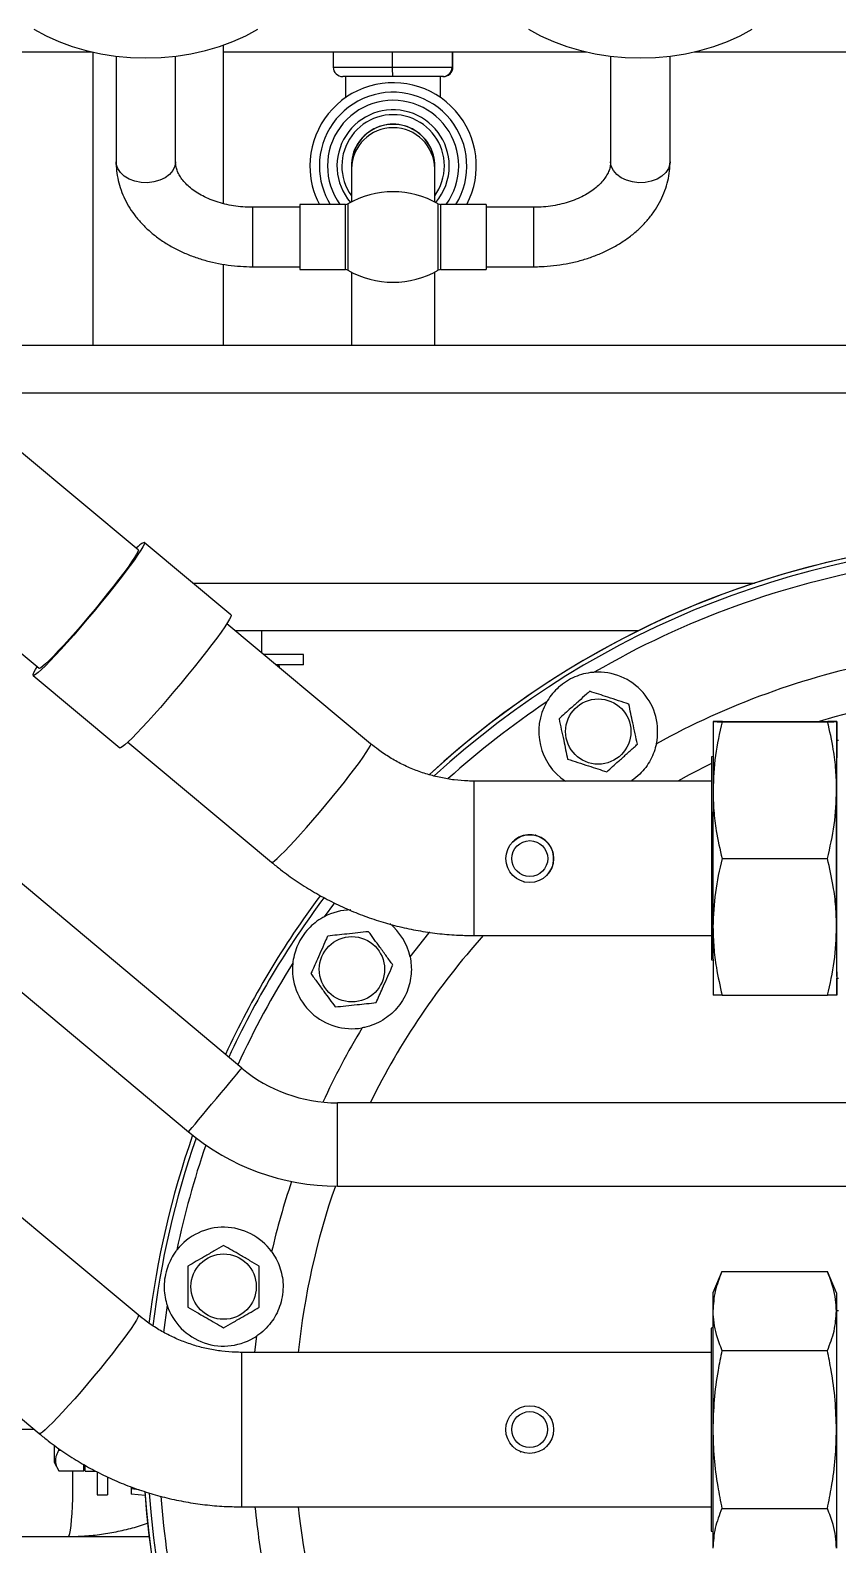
# Model space of a CAD drawing. Header units: millimetres. Extents: x -69706 to 52883, y -6882 to 68885.
# Drawn here: x 7215.6 to 7431.2, y 63017.4 to 63422.1 of the extents above; entities that cross this region are included whole.
import ezdxf

# ---------------------------------------------------------------- set-up
doc = ezdxf.new("R2010")
doc.units = ezdxf.units.MM
doc.layers.add('B2F-H-EQ-P-T20001$0$M-HVAC-EQPM', color=134, linetype='Continuous')

# ---------------------------------------------------------------- blocks, each defined once
blk = doc.blocks.new('B2F-H-EQ-P-T20001$0$CH-B2C-05、09-1000RT_20201019')
at = {"color": 0, "linetype": 'Continuous', "lineweight": 25}
for p, q in [((3357.44, 1703.52), (3007.54, 1996.81)), ((3267.19, 1975.12), (3317.38, 1975.12)), ((3317.62, 1975.06), (3317.62, 1896.63)), ((3352.55, 1934.55), (3352.55, 1976.96)), ((3352.55, 1975.12), (3449.46, 1975.12)), ((3381.85, 1975.12), (3381.85, 1971.05)), ((3397.61, 1975.12), (3397.61, 1971.05)), ((3413.59, 1975.12), (3413.59, 1971.05)), ((3413.79, 1971.05), (3413.79, 1975.12)), ((3478.27, 1975.12), (3549.77, 1975.12)), ((3323.85, 1973.98), (3323.85, 1945.76)), ((3339.72, 1945.76), (3339.72, 1973.98)), ((3381.85, 1971.05), (3397.61, 1971.05)), ((3397.61, 1971.05), (3413.59, 1971.05)), ((3413.59, 1971.05), (3413.79, 1971.05)), ((3455.93, 1973.98), (3455.93, 1945.76)), ((3471.8, 1945.76), (3471.8, 1973.98)), ((3397.65, 1968.51), (3384.4, 1968.51)), ((3385.12, 1968.51), (3385.12, 1962.88)), ((3411.07, 1968.51), (3397.65, 1968.51)), ((3410.53, 1962.9), (3410.53, 1968.51)), ((3411.25, 1968.51), (3411.07, 1968.51)), ((3013.54, 1962.78), (3343.16, 1686.49)), ((3386.71, 1944.64), (3386.71, 1943.87)), ((3386.71, 1943.87), (3386.71, 1935.03)), ((3408.94, 1943.87), (3408.94, 1944.64)), ((3408.94, 1935.03), (3408.94, 1943.87)), ((3372.93, 1933.58), (3360.23, 1933.58)), ((3360.23, 1933.58), (3360.23, 1931.25)), ((3360.23, 1931.25), (3360.23, 1917.7)), ((3385.12, 1934.34), (3372.93, 1934.34)), ((3372.93, 1934.34), (3372.93, 1916.94)), ((3385.12, 1916.94), (3385.12, 1934.34)), ((3385.76, 1934.51), (3385.76, 1916.77)), ((3409.89, 1916.77), (3409.89, 1934.51)), ((3422.72, 1934.34), (3410.53, 1934.34)), ((3410.53, 1934.34), (3410.53, 1916.94)), ((3422.72, 1934.34), (3422.72, 1916.94)), ((3435.42, 1933.58), (3422.72, 1933.58)), ((3435.42, 1931.25), (3435.42, 1933.58)), ((3435.42, 1917.7), (3435.42, 1931.25)), ((3352.55, 1896.63), (3352.55, 1918.34)), ((3360.23, 1917.7), (3372.93, 1917.7)), ((3372.93, 1916.94), (3385.12, 1916.94)), ((3386.71, 1916.25), (3386.71, 1896.63)), ((3408.94, 1896.63), (3408.94, 1916.25)), ((3410.53, 1916.94), (3422.72, 1916.94)), ((3422.72, 1917.7), (3435.42, 1917.7)), ((3983.6, 1896.63), (3281.75, 1896.63)), ((3983.6, 1883.93), (3294.45, 1883.93)), ((3329.75, 1842.07), (3298.61, 1868.08)), ((3354.53, 1824.68), (3331.38, 1844.02)), ((3272.1, 1836.44), (3303.3, 1810.39)), ((3344.42, 1833.13), (3494.33, 1833.13)), ((3391.82, 1790.23), (3353.42, 1822.31)), ((3463.42, 1820.43), (3355.67, 1820.43)), ((3362.81, 1814.46), (3362.81, 1820.43)), ((3373.92, 1814.08), (3363.27, 1814.08)), ((3373.92, 1811.31), (3373.92, 1814.08)), ((3373.92, 1811.31), (3366.59, 1811.31)), ((3367.46, 1810.91), (3367.06, 1810.91)), ((3367.46, 1810.58), (3367.46, 1810.91)), ((3301.67, 1808.44), (3324.82, 1789.1)), ((3483.33, 1796.15), (3483.33, 1796.15)), ((3485.72, 1796.11), (3513.9, 1796.1)), ((3485.78, 1796.18), (3513.96, 1796.18)), ((3326.96, 1790.63), (3365.37, 1758.55)), ((3516.79, 1791.09), (3516.34, 1791.09)), ((3483.29, 1786.83), (3482.9, 1786.72)), ((3482.87, 1780.23), (3419.42, 1780.24)), ((3435.92, 1765.82), (3435.76, 1765.77)), ((3435.91, 1765.81), (3435.77, 1765.77)), ((3435.91, 1765.81), (3435.92, 1765.82)), ((3436.02, 1765.71), (3435.91, 1765.81)), ((3436.04, 1765.7), (3435.92, 1765.82)), ((3429.46, 1763.64), (3429.44, 1763.62)), ((3429.71, 1764.03), (3429.68, 1763.89)), ((3429.85, 1764.07), (3429.71, 1764.03)), ((3429.71, 1764.03), (3429.72, 1764.03)), ((3429.86, 1764.07), (3429.72, 1764.03)), ((3440.56, 1761.34), (3440.44, 1761.46)), ((3440.56, 1761.34), (3440.45, 1761.44)), ((3440.52, 1761.19), (3440.56, 1761.34)), ((3440.52, 1761.18), (3440.56, 1761.34)), ((3440.56, 1761.34), (3440.56, 1761.34)), ((3428.18, 1757.84), (3428.16, 1757.76)), ((3428.16, 1757.76), (3428.21, 1757.71)), ((3485.68, 1759.52), (3513.86, 1759.51)), ((3432.75, 1753.34), (3432.8, 1753.29)), ((3432.8, 1753.29), (3432.87, 1753.31)), ((3438.87, 1755.04), (3439, 1755.07)), ((3439, 1755.07), (3439.04, 1755.21)), ((3439, 1755.07), (3439.01, 1755.08)), ((3439.01, 1755.08), (3439.04, 1755.21)), ((3439.23, 1755.43), (3439.25, 1755.45)), ((3382.14, 1747.69), (3379.4, 1743.97)), ((3419.41, 1738.97), (3482.86, 1738.96)), ((3482.89, 1732.47), (3483.28, 1732.36)), ((3516.34, 1727.59), (3516.79, 1727.59)), ((3483.32, 1723.04), (3483.32, 1723.04)), ((3485.71, 1723.01), (3513.89, 1723)), ((3516.34, 1723.04), (3516.34, 1723.04)), ((3619.99, 1694.25), (3382.94, 1694.25)), ((3382.94, 1672.03), (3382.94, 1694.25)), ((3382.94, 1672.03), (3619.99, 1672.03)), ((3329.75, 1637.56), (3291.38, 1669.57)), ((3485.65, 1649.14), (3483.23, 1643.49)), ((3485.65, 1649.14), (3513.83, 1649.14)), ((3516.25, 1643.49), (3513.83, 1649.14)), ((3483.23, 1643.49), (3483.23, 1638.59)), ((3516.25, 1643.49), (3516.25, 1638.59)), ((3337.47, 1640.2), (3336.54, 1632.89)), ((3264.94, 1637.88), (3303.31, 1605.86)), ((3483.23, 1638.59), (3483.23, 1606.94)), ((3516.79, 1638.69), (3516.25, 1638.69)), ((3516.25, 1638.59), (3516.25, 1606.94)), ((3360.93, 1627.57), (3361.41, 1631.95)), ((3483.23, 1634.18), (3482.8, 1634.06)), ((3482.8, 1634.06), (3482.8, 1579.81)), ((3482.8, 1627.57), (3357.35, 1627.57)), ((3357.35, 1627.57), (3357.35, 1586.3)), ((3485.65, 1628.04), (3513.83, 1628.04)), ((3430.39, 1612.06), (3430.34, 1611.93)), ((3430.53, 1612.08), (3430.39, 1612.06)), ((3436.79, 1612.89), (3436.65, 1612.87)), ((3436.88, 1612.78), (3436.79, 1612.89)), ((3302.02, 1606.94), (3264.95, 1606.94)), ((3440.71, 1607.77), (3440.63, 1607.88)), ((3440.66, 1607.64), (3440.71, 1607.77)), ((3483.23, 1606.94), (3483.23, 1575.28)), ((3516.25, 1606.94), (3516.25, 1575.28)), ((3307.26, 1602.76), (3307.26, 1598.21)), ((3427.97, 1606.24), (3427.91, 1606.11)), ((3427.91, 1606.11), (3428, 1606)), ((3308.57, 1601.44), (3308.47, 1601.93)), ((3308.57, 1601.44), (3309.15, 1601.44)), ((3431.74, 1601.09), (3431.83, 1600.98)), ((3431.83, 1600.98), (3431.97, 1601)), ((3438.09, 1601.79), (3438.23, 1601.81)), ((3438.23, 1601.81), (3438.28, 1601.94)), ((3307.26, 1598.21), (3308.57, 1595.94)), ((3308.57, 1595.94), (3315.19, 1595.94)), ((3315.19, 1595.94), (3315.19, 1597.6)), ((3315.59, 1595.85), (3315.59, 1597.24)), ((3315.59, 1595.85), (3318.36, 1595.85)), ((3318.77, 1595.61), (3318.77, 1589.47)), ((3321.53, 1594.18), (3321.53, 1589.47)), ((3327.88, 1591.61), (3327.88, 1591.06)), ((3330.04, 1590.87), (3327.88, 1591.06)), ((3327.88, 1591.06), (3327.88, 1589.66)), ((3318.77, 1589.47), (3321.53, 1589.47)), ((3331.58, 1589.34), (3327.88, 1589.66)), ((3357.35, 1586.3), (3482.8, 1586.3)), ((3485.65, 1585.83), (3513.83, 1585.83)), ((3482.8, 1579.81), (3483.23, 1579.69)), ((3264.95, 1578.36), (3311.06, 1578.36)), ((3311.06, 1578.36), (3332.65, 1578.36))]:
    blk.add_line(p, q, dxfattribs=at)
at = {"color": 0, "linetype": 'Continuous', "lineweight": 25, "flags": 128}
for points in [[(3301.91, 1981.19), (3305.12, 1979.44), (3308.54, 1977.9), (3312.14, 1976.58), (3315.89, 1975.48), (3319.75, 1974.62), (3323.71, 1974), (3327.73, 1973.62), (3331.78, 1973.5), (3335.84, 1973.62), (3339.86, 1974), (3343.81, 1974.62), (3347.68, 1975.48), (3351.43, 1976.58), (3355.03, 1977.9), (3358.45, 1979.44), (3361.66, 1981.19)], [(3433.99, 1981.19), (3437.2, 1979.44), (3440.63, 1977.9), (3444.22, 1976.58), (3447.97, 1975.48), (3451.84, 1974.62), (3455.79, 1974), (3459.82, 1973.62), (3463.87, 1973.5), (3467.92, 1973.62), (3471.94, 1974), (3475.9, 1974.62), (3479.76, 1975.48), (3483.51, 1976.58), (3487.11, 1977.9), (3490.53, 1979.44), (3493.75, 1981.19)], [(3339.72, 1945.76), (3339.54, 1944.55), (3338.99, 1943.4), (3338.1, 1942.36), (3336.92, 1941.48), (3335.5, 1940.8), (3333.91, 1940.35), (3332.21, 1940.15), (3330.5, 1940.22), (3328.85, 1940.54), (3327.33, 1941.11), (3326.02, 1941.9), (3324.98, 1942.86), (3324.26, 1943.97), (3323.89, 1945.15), (3323.85, 1945.76)], [(3471.8, 1945.76), (3471.76, 1945.15), (3471.39, 1943.97), (3470.67, 1942.86), (3469.63, 1941.9), (3468.32, 1941.11), (3466.8, 1940.54), (3465.15, 1940.22), (3463.44, 1940.15), (3461.74, 1940.35), (3460.15, 1940.8), (3458.73, 1941.48), (3457.55, 1942.36), (3456.66, 1943.4), (3456.11, 1944.55), (3455.93, 1945.76)], [(3331.3, 1844.04), (3331.42, 1843.91), (3331.32, 1843.5), (3330.99, 1842.84), (3330.44, 1841.92), (3329.68, 1840.77), (3328.72, 1839.39), (3327.58, 1837.82), (3326.27, 1836.07), (3324.81, 1834.17), (3323.22, 1832.15), (3321.54, 1830.04), (3319.78, 1827.87), (3317.96, 1825.68), (3316.13, 1823.5), (3314.3, 1821.35), (3312.51, 1819.28), (3310.78, 1817.32), (3309.13, 1815.49), (3307.6, 1813.83), (3306.2, 1812.35), (3304.96, 1811.08), (3303.89, 1810.04), (3303.02, 1809.25), (3302.35, 1808.72), (3301.89, 1808.45), (3301.66, 1808.45), (3301.65, 1808.72), (3301.87, 1809.25), (3302.31, 1810.04), (3302.79, 1810.81)], [(3329.75, 1842.07), (3329.79, 1841.95), (3329.67, 1841.55), (3329.33, 1840.88), (3328.76, 1839.97), (3327.99, 1838.81), (3327.02, 1837.44), (3325.87, 1835.88), (3324.57, 1834.16), (3323.12, 1832.3), (3321.56, 1830.33), (3319.92, 1828.3), (3318.21, 1826.23), (3316.48, 1824.16), (3314.75, 1822.12), (3313.05, 1820.16), (3311.41, 1818.3), (3309.85, 1816.57), (3308.41, 1815.01), (3307.11, 1813.64), (3305.97, 1812.49), (3305.01, 1811.57), (3304.25, 1810.91), (3303.7, 1810.5), (3303.37, 1810.37), (3303.3, 1810.39)], [(3354.53, 1824.68), (3354.58, 1824.57), (3354.47, 1824.17), (3354.14, 1823.5), (3353.6, 1822.59), (3352.84, 1821.43), (3351.88, 1820.06), (3350.73, 1818.48), (3349.42, 1816.73), (3347.96, 1814.83), (3346.38, 1812.81), (3344.69, 1810.7), (3342.93, 1808.54), (3341.12, 1806.34), (3339.29, 1804.16), (3337.46, 1802.02), (3335.67, 1799.95), (3333.93, 1797.98), (3332.29, 1796.16), (3330.75, 1794.49), (3329.36, 1793.01), (3328.11, 1791.75), (3327.05, 1790.71), (3326.17, 1789.92), (3325.5, 1789.38), (3325.05, 1789.11), (3324.82, 1789.1)], [(3365.37, 1758.55), (3365.39, 1758.54), (3365.67, 1758.61), (3366.17, 1758.95), (3366.88, 1759.55), (3367.79, 1760.41), (3368.89, 1761.51), (3370.15, 1762.82), (3371.56, 1764.34), (3373.09, 1766.03), (3374.71, 1767.86), (3376.4, 1769.8), (3378.13, 1771.82), (3379.86, 1773.89), (3381.58, 1775.96), (3383.24, 1778.01), (3384.82, 1779.99), (3386.3, 1781.88), (3387.64, 1783.64), (3388.83, 1785.25), (3389.84, 1786.66), (3390.67, 1787.87), (3391.28, 1788.85), (3391.68, 1789.58), (3391.85, 1790.05), (3391.82, 1790.23)], [(3516.33, 1728.04), (3516.33, 1728.11), (3516.33, 1728.73), (3516.32, 1729.7), (3516.32, 1731.01), (3516.31, 1732.64), (3516.31, 1734.58), (3516.31, 1736.8), (3516.3, 1739.28), (3516.3, 1741.99), (3516.3, 1744.9), (3516.3, 1747.97), (3516.3, 1751.18), (3516.3, 1754.48), (3516.3, 1757.84), (3516.3, 1761.22), (3516.3, 1764.58), (3516.3, 1767.89), (3516.3, 1771.1), (3516.3, 1774.18), (3516.31, 1777.09), (3516.31, 1779.81), (3516.31, 1782.3), (3516.32, 1784.53), (3516.32, 1786.48), (3516.33, 1788.12), (3516.33, 1789.44), (3516.34, 1790.42), (3516.34, 1791.05), (3516.35, 1791.33), (3516.35, 1791.24), (3516.35, 1791.09)], [(3482.88, 1784.91), (3476.92, 1781.89), (3473.85, 1780.23)], [(3402.35, 1733.28), (3407.36, 1739.64), (3407.6, 1739.93)], [(3343.16, 1686.49), (3343.28, 1686.63), (3343.62, 1687.03), (3344.17, 1687.7), (3344.93, 1688.59), (3345.85, 1689.7), (3346.92, 1690.97), (3348.1, 1692.37), (3349.34, 1693.86), (3350.62, 1695.39), (3351.89, 1696.9), (3353.11, 1698.35), (3354.23, 1699.7), (3355.23, 1700.89), (3356.08, 1701.9), (3356.73, 1702.68), (3357.18, 1703.22), (3357.41, 1703.49), (3357.44, 1703.52)], [(3329.75, 1637.56), (3329.79, 1637.37), (3329.63, 1636.9), (3329.25, 1636.17), (3328.65, 1635.19), (3327.85, 1633.99), (3326.85, 1632.57), (3325.67, 1630.96), (3324.34, 1629.2), (3322.87, 1627.31), (3321.3, 1625.33), (3319.64, 1623.28), (3317.93, 1621.2), (3316.2, 1619.14), (3314.47, 1617.11), (3312.78, 1615.17), (3311.15, 1613.34), (3309.61, 1611.65), (3308.19, 1610.13), (3306.92, 1608.82), (3305.81, 1607.72), (3304.88, 1606.86), (3304.15, 1606.26), (3303.63, 1605.92), (3303.34, 1605.85), (3303.31, 1605.86)], [(3311.06, 1578.36), (3311.08, 1578.37), (3311.28, 1578.59), (3311.47, 1579.17), (3311.65, 1580.07), (3311.81, 1581.28), (3311.96, 1582.78), (3312.08, 1584.51), (3312.18, 1586.45), (3312.25, 1588.54), (3312.29, 1590.73), (3312.3, 1592.97), (3312.28, 1595.2), (3312.27, 1595.94)]]:
    blk.add_lwpolyline(points, dxfattribs=at)
at = {"color": 0, "linetype": 'Continuous', "lineweight": 25}
for centre, radius in [((3452.62, 1793.48), 8.73), ((3434.33, 1759.52), 6.38), ((3434.33, 1759.52), 4.8), ((3386.83, 1729.94), 8.73), ((3352.56, 1645.13), 8.73), ((3434.31, 1606.94), 6.38), ((3434.31, 1606.94), 4.8)]:
    blk.add_circle(centre, radius, dxfattribs=at)
for centre, radius, start, end in [((3411.25, 1971.05), 2.54, 270.0004, 0.0023), ((3397.83, 1944.64), 22.23, 332.3997, 180), ((3397.83, 1944.64), 19.69, 328.4609, 180), ((3397.83, 1944.64), 17.53, 0, 215.9811), ((3397.83, 1944.64), 14.99, 0, 220.5704), ((3397.83, 1944.64), 13.69, 0, 215.7388), ((3397.83, 1944.64), 11.15, 355.2622, 184.7378), ((3397.83, 1944.64), 11.11, 0, 180), ((3397.83, 1943.74), 11.11, 0.6544, 179.3456), ((3397.83, 1944.64), 22.23, 180, 207.6003), ((3397.83, 1944.64), 19.69, 180, 211.5391), ((3397.83, 1944.64), 13.69, 324.2612, 0), ((3397.83, 1944.64), 14.99, 319.4296, 0), ((3397.83, 1944.64), 17.53, 324.0189, 0), ((3397.83, 1913.61), 24.13, 59.9993, 120.0007), ((3385.12, 1935.61), 1.27, 270, 300.0007), ((3410.53, 1935.61), 1.27, 239.9993, 270), ((3385.12, 1915.67), 1.27, 59.9993, 90), ((3397.83, 1937.67), 24.13, 239.9993, 300.0007), ((3410.53, 1915.67), 1.27, 90, 120.0007), ((3334.49, 1837.66), 7.14, 116.5615, 137.3549), ((3569.19, 1606.94), 238.26, 183.9894, 132.717), ((3569.19, 1606.94), 237.14, 184.1124, 90), ((3569.19, 1606.94), 238.26, 3.8964, 132.7101), ((3569.19, 1606.94), 237.14, 90, 132.5474), ((3569.19, 1606.94), 234.09, 99.8318, 120.1682), ((3452.62, 1793.48), 15.88, 348.1437, 93.8782), ((3569.19, 1606.94), 209.28, 101.1355, 118.8645), ((3569.19, 1606.94), 234.09, 123.8318, 132.0023), ((3452.62, 1793.48), 15.88, 150.1218, 236.5207), ((3569.19, 1606.94), 197.79, 236.1818, 106.9069), ((5806.62, 1780.56), 2323.34, 179.6156, 180.06772), ((5843.28, 1780.53), 2326.98, 179.61558, 180.06699), ((3071.4, 1791.19), 444.98, 359.9871, 0.6376), ((10360.04, 1758.57), 6877.2, 179.765431, 180.217448), ((8644.43, 1758.84), 5225.05, 179.76525, 180.21787), ((25389.41, 1756.32), 21906.14, 179.943791, 180.039391), ((25603.9, 1756.29), 22087.61, 179.944183, 180.038998), ((3434.35, 1759.55), 6.38, 320.0969, 140.0956), ((3569.19, 1606.94), 238.26, 143.1971, 155.1139), ((3569.19, 1606.94), 238.26, 143.1979, 155.1139), ((3569.19, 1606.94), 237.14, 143.1611, 155.187), ((3386.83, 1729.94), 15.88, 90.9198, 117.8782), ((3386.83, 1729.94), 15.88, 12.1437, 50.4237), ((5746.16, 1737.79), 2262.89, 179.9122, 180.37348), ((5795.58, 1737.83), 2279.29, 179.91386, 180.37182), ((3569.19, 1606.94), 197.79, 138.1244, 153.804), ((3569.19, 1606.94), 234.09, 147.8318, 155.389), ((3386.83, 1729.94), 15.88, 174.1218, 279.8563), ((3171.95, 1727.39), 344.41, 359.2763, 0.0332), ((3569.19, 1606.94), 209.28, 149.1355, 155.2849), ((3382.94, 1733.94), 39.69, 230.03, 270), ((3569.19, 1606.94), 238.26, 160.7282, 173.1631), ((3569.19, 1606.94), 238.26, 160.7282, 173.1635), ((3569.19, 1606.94), 237.14, 160.8206, 173.2916), ((3382.94, 1733.94), 61.91, 230.03, 270), ((3569.19, 1606.94), 234.09, 161.047, 168.1682), ((3569.19, 1606.94), 209.28, 161.5272, 166.8645), ((3569.19, 1606.94), 197.79, 160.7867, 174.0108), ((3352.56, 1645.13), 15.88, 36.1437, 141.8782), ((3352.56, 1645.13), 15.88, 198.1218, 303.8563), ((3569.19, 1606.94), 238.26, 183.9854, 356.1036), ((3569.19, 1606.94), 234.09, 184.3685, 192.1682), ((3569.19, 1606.94), 209.28, 185.6593, 190.8645), ((3569.19, 1606.94), 197.79, 185.9892, 209.6257)]:
    blk.add_arc(centre, radius, start, end, dxfattribs=at)
for centre, major_axis, ratio, start_param, end_param in [((3384.4, 1971.05), (-2.56, 0), 0.993446, 0, 1.570796), ((3397.65, 1971.05), (0, -2.54), 0.013329, 4.712389, 6.283185), ((3411.07, 1971.05), (0, -2.54), 0.993269, 0, 1.570796)]:
    blk.add_ellipse(centre, major_axis=major_axis, ratio=ratio, start_param=start_param, end_param=end_param, dxfattribs=at)
for points, knots in [([(3323.85, 1945.76), (3323.86, 1945.18), (3323.89, 1943.72), (3324.23, 1941.4), (3324.9, 1938.82), (3325.87, 1936.31), (3327.13, 1933.89), (3328.68, 1931.58), (3330.51, 1929.38), (3332.6, 1927.32), (3334.94, 1925.42), (3337.51, 1923.7), (3340.28, 1922.17), (3343.24, 1920.85), (3346.34, 1919.74), (3349.57, 1918.87), (3352.89, 1918.23), (3356.21, 1917.84), (3358.67, 1917.71), (3359.99, 1917.71), (3360.23, 1917.7)], [0, 0, 0, 0, 0.037105, 0.093604, 0.150105, 0.206857, 0.264081, 0.321945, 0.380543, 0.439891, 0.499921, 0.560513, 0.621514, 0.682782, 0.744194, 0.805657, 0.867125, 0.928593, 0.986881, 1, 1, 1, 1]), ([(3360.23, 1933.58), (3359.81, 1933.58), (3358.55, 1933.6), (3356.46, 1933.77), (3354.01, 1934.16), (3351.67, 1934.73), (3349.47, 1935.47), (3347.44, 1936.35), (3345.63, 1937.36), (3344.04, 1938.46), (3342.71, 1939.62), (3341.62, 1940.82), (3340.79, 1942.02), (3340.2, 1943.21), (3339.8, 1944.47), (3339.75, 1945.3), (3339.72, 1945.76)], [0, 0, 0, 0, 0.036047, 0.108015, 0.17988, 0.251518, 0.322869, 0.393906, 0.464669, 0.535285, 0.605957, 0.677079, 0.749367, 0.823978, 0.902739, 1, 1, 1, 1]), ([(3435.42, 1917.7), (3436.05, 1917.71), (3437.81, 1917.73), (3440.71, 1917.96), (3444.08, 1918.45), (3447.38, 1919.19), (3450.58, 1920.16), (3453.66, 1921.37), (3456.59, 1922.8), (3459.33, 1924.46), (3461.87, 1926.31), (3464.16, 1928.36), (3466.19, 1930.58), (3467.93, 1932.95), (3469.36, 1935.43), (3470.48, 1938), (3471.26, 1940.63), (3471.72, 1943.23), (3471.78, 1944.94), (3471.8, 1945.76)], [0, 0, 0, 0, 0.033946, 0.095474, 0.157092, 0.218809, 0.280648, 0.342613, 0.404689, 0.466803, 0.528836, 0.590633, 0.652, 0.712744, 0.772704, 0.831796, 0.890034, 0.947525, 1, 1, 1, 1]), ([(3455.93, 1945.76), (3455.92, 1945.59), (3455.91, 1945.02), (3455.74, 1944.07), (3455.3, 1942.86), (3454.62, 1941.63), (3453.67, 1940.38), (3452.43, 1939.14), (3450.94, 1937.97), (3449.23, 1936.89), (3447.3, 1935.93), (3445.18, 1935.11), (3442.91, 1934.44), (3440.52, 1933.96), (3438, 1933.64), (3436.29, 1933.6), (3435.42, 1933.58)], [0, 0, 0, 0, 0.034721, 0.121134, 0.199108, 0.271984, 0.349454, 0.423544, 0.495884, 0.56748, 0.638864, 0.710258, 0.781792, 0.853513, 0.925404, 1, 1, 1, 1]), ([(3451.55, 1809.32), (3451.41, 1809.31), (3450.45, 1809.24), (3448.7, 1808.92), (3446.34, 1808.13), (3444.08, 1806.94), (3442.06, 1805.42), (3440.39, 1803.68), (3439.39, 1802.3), (3438.93, 1801.51), (3438.86, 1801.39)], [0, 0, 0, 0, 0.027628, 0.184172, 0.340864, 0.507155, 0.673467, 0.823344, 0.973067, 1, 1, 1, 1]), ([(3450.34, 1804.24), (3450.05, 1803.98), (3449.1, 1803.12), (3447.41, 1801.61), (3444.92, 1799.37), (3443.2, 1797.81), (3442.16, 1796.88)], [0, 0, 0, 0, 0.106665, 0.358783, 0.616966, 1, 1, 1, 1]), ([(3460.8, 1800.84), (3459.89, 1801.13), (3458.05, 1801.73), (3455.33, 1802.61), (3452.73, 1803.46), (3451.14, 1803.98), (3450.34, 1804.24)], [0, 0, 0, 0, 0.26461, 0.534945, 0.765339, 1, 1, 1, 1]), ([(3463.08, 1790.08), (3462.88, 1791.02), (3462.48, 1792.9), (3461.89, 1795.7), (3461.32, 1798.37), (3460.97, 1800.01), (3460.8, 1800.84)], [0, 0, 0, 0, 0.264606, 0.53495, 0.765343, 1, 1, 1, 1]), ([(3442.16, 1796.88), (3442.36, 1795.95), (3442.76, 1794.06), (3443.36, 1791.26), (3443.93, 1788.59), (3444.27, 1786.95), (3444.45, 1786.12)], [0, 0, 0, 0, 0.264606, 0.53495, 0.765343, 1, 1, 1, 1]), ([(3485.72, 1796.11), (3485.03, 1793.1), (3483.65, 1787.06), (3483.4, 1780.91), (3483.28, 1777.81)], [0, 0, 0, 0, 0.497419, 1, 1, 1, 1]), ([(3485.78, 1796.18), (3485.38, 1796.18), (3484.49, 1796.17), (3483.54, 1796.16), (3483.4, 1796.15), (3483.33, 1796.15)], [0, 0, 0, 0, 0.282643, 0.640174, 1, 1, 1, 1]), ([(3483.33, 1796.15), (3483.4, 1796.14), (3483.54, 1796.13), (3484.49, 1796.12), (3485.36, 1796.11), (3485.72, 1796.11)], [0, 0, 0, 0, 0.371576, 0.745956, 1, 1, 1, 1]), ([(3513.9, 1796.1), (3514.25, 1796.11), (3515.14, 1796.11), (3516.12, 1796.13), (3516.27, 1796.14), (3516.35, 1796.14)], [0, 0, 0, 0, 0.254046, 0.625758, 1, 1, 1, 1]), ([(3516.3, 1777.81), (3516.25, 1779.62), (3516.17, 1783.25), (3515.4, 1789.37), (3514.45, 1793.63), (3513.9, 1796.1)], [0, 0, 0, 0, 0.294481, 0.590425, 1, 1, 1, 1]), ([(3516.35, 1796.14), (3516.29, 1796.15), (3516.16, 1796.16), (3515.24, 1796.17), (3514.35, 1796.18), (3513.96, 1796.18)], [0, 0, 0, 0, 0.357423, 0.71736, 1, 1, 1, 1]), ([(3419.42, 1780.24), (3418.89, 1780.25), (3417.13, 1780.27), (3414.16, 1780.51), (3410.53, 1781.11), (3406.97, 1782.02), (3403.5, 1783.23), (3400.14, 1784.73), (3396.93, 1786.51), (3394.16, 1788.36), (3392.51, 1789.68), (3391.82, 1790.23)], [0, 0, 0, 0, 0.053155, 0.175639, 0.298152, 0.420673, 0.543211, 0.665774, 0.788369, 0.911005, 1, 1, 1, 1]), ([(3454.91, 1782.72), (3455.94, 1783.65), (3457.65, 1785.19), (3460.14, 1787.43), (3461.83, 1788.95), (3462.8, 1789.83), (3463.08, 1790.08)], [0, 0, 0, 0, 0.383032, 0.634782, 0.893336, 1, 1, 1, 1]), ([(3468.16, 1790.22), (3467.97, 1789.48), (3467.59, 1788), (3466.62, 1785.88), (3465.35, 1783.87), (3463.67, 1782.01), (3462.3, 1780.78), (3461.42, 1780.29), (3461.33, 1780.24)], [0, 0, 0, 0, 0.183503, 0.367174, 0.562455, 0.757698, 0.974122, 1, 1, 1, 1]), ([(3444.45, 1786.12), (3445.36, 1785.83), (3447.19, 1785.23), (3449.91, 1784.35), (3452.51, 1783.5), (3454.11, 1782.98), (3454.91, 1782.72)], [0, 0, 0, 0, 0.264602, 0.53495, 0.765347, 1, 1, 1, 1]), ([(3483.28, 1777.81), (3483.32, 1776), (3483.41, 1772.37), (3484.17, 1766.25), (3485.13, 1761.99), (3485.68, 1759.52)], [0, 0, 0, 0, 0.294483, 0.590425, 1, 1, 1, 1]), ([(3513.86, 1759.51), (3514.54, 1762.52), (3515.92, 1768.56), (3516.17, 1774.72), (3516.3, 1777.81)], [0, 0, 0, 0, 0.497417, 1, 1, 1, 1]), ([(3365.37, 1758.55), (3366.17, 1757.9), (3368.31, 1756.15), (3371.93, 1753.53), (3376.28, 1750.76), (3380.79, 1748.27), (3385.45, 1746.05), (3390.23, 1744.12), (3395.12, 1742.48), (3400.11, 1741.15), (3405.16, 1740.13), (3410.27, 1739.41), (3415.03, 1739.03), (3418.08, 1738.99), (3419.41, 1738.97)], [0, 0, 0, 0, 0.053159, 0.141006, 0.228865, 0.316732, 0.404605, 0.492486, 0.580372, 0.668263, 0.75616, 0.844061, 0.931965, 1, 1, 1, 1]), ([(3485.68, 1759.52), (3485, 1756.52), (3483.63, 1750.49), (3483.39, 1744.35), (3483.27, 1741.26)], [0, 0, 0, 0, 0.497419, 1, 1, 1, 1]), ([(3516.29, 1741.26), (3516.25, 1743.06), (3516.15, 1746.69), (3515.38, 1752.8), (3514.42, 1757.05), (3513.86, 1759.51)], [0, 0, 0, 0, 0.294484, 0.590425, 1, 1, 1, 1]), ([(3379.4, 1743.97), (3379.28, 1743.91), (3378.43, 1743.45), (3376.96, 1742.45), (3375.13, 1740.77), (3373.55, 1738.76), (3372.32, 1736.56), (3371.5, 1734.29), (3371.15, 1732.62), (3371.05, 1731.71), (3371.03, 1731.57)], [0, 0, 0, 0, 0.027626, 0.184166, 0.340863, 0.507155, 0.673466, 0.823341, 0.973065, 1, 1, 1, 1]), ([(3483.27, 1741.26), (3483.32, 1739.46), (3483.41, 1735.83), (3484.19, 1729.72), (3485.15, 1725.47), (3485.71, 1723.01)], [0, 0, 0, 0, 0.294484, 0.590425, 1, 1, 1, 1]), ([(3513.89, 1723), (3514.57, 1726), (3515.93, 1732.03), (3516.17, 1738.17), (3516.29, 1741.26)], [0, 0, 0, 0, 0.497419, 1, 1, 1, 1]), ([(3380.36, 1738.84), (3380.21, 1738.49), (3379.68, 1737.32), (3378.76, 1735.24), (3377.4, 1732.19), (3376.45, 1730.06), (3375.89, 1728.79)], [0, 0, 0, 0, 0.106673, 0.358788, 0.616971, 1, 1, 1, 1]), ([(3391.3, 1739.99), (3390.35, 1739.89), (3388.43, 1739.69), (3385.59, 1739.39), (3382.87, 1739.1), (3381.2, 1738.93), (3380.36, 1738.84)], [0, 0, 0, 0, 0.264608, 0.534952, 0.765346, 1, 1, 1, 1]), ([(3397.77, 1731.09), (3397.2, 1731.86), (3396.07, 1733.42), (3394.39, 1735.74), (3392.78, 1737.95), (3391.8, 1739.31), (3391.3, 1739.99)], [0, 0, 0, 0, 0.264606, 0.53495, 0.765345, 1, 1, 1, 1]), ([(3402.35, 1733.28), (3402.48, 1732.53), (3402.73, 1731.02), (3402.71, 1728.69), (3402.35, 1726.34), (3401.6, 1723.94), (3400.42, 1721.6), (3398.87, 1719.49), (3397.06, 1717.72), (3395.03, 1716.27), (3392.75, 1715.14), (3390.85, 1714.55), (3389.77, 1714.34), (3389.54, 1714.3)], [0, 0, 0, 0, 0.089151, 0.178382, 0.273256, 0.368108, 0.473253, 0.578375, 0.673585, 0.768838, 0.871049, 0.973162, 1, 1, 1, 1]), ([(3375.89, 1728.79), (3376.45, 1728.02), (3377.58, 1726.46), (3379.26, 1724.14), (3380.87, 1721.93), (3381.86, 1720.58), (3382.35, 1719.89)], [0, 0, 0, 0, 0.264606, 0.534952, 0.765344, 1, 1, 1, 1]), ([(3393.29, 1721.04), (3393.86, 1722.31), (3394.79, 1724.42), (3396.15, 1727.47), (3397.08, 1729.55), (3397.61, 1730.74), (3397.77, 1731.09)], [0, 0, 0, 0, 0.383029, 0.634778, 0.89333, 1, 1, 1, 1]), ([(3382.35, 1719.89), (3383.3, 1719.99), (3385.22, 1720.2), (3388.07, 1720.49), (3390.78, 1720.78), (3392.45, 1720.95), (3393.29, 1721.04)], [0, 0, 0, 0, 0.264607, 0.534954, 0.765347, 1, 1, 1, 1]), ([(3485.71, 1723.01), (3485.35, 1723.01), (3484.48, 1723.02), (3483.53, 1723.03), (3483.39, 1723.04), (3483.32, 1723.04)], [0, 0, 0, 0, 0.25405, 0.62576, 1, 1, 1, 1]), ([(3516.34, 1723.04), (3516.26, 1723.03), (3516.11, 1723.02), (3515.13, 1723.01), (3514.24, 1723), (3513.89, 1723)], [0, 0, 0, 0, 0.371572, 0.745954, 1, 1, 1, 1]), ([(3352.56, 1656.13), (3351.74, 1655.66), (3350.06, 1654.69), (3347.59, 1653.26), (3345.22, 1651.89), (3343.77, 1651.06), (3343.04, 1650.63)], [0, 0, 0, 0, 0.264607, 0.534951, 0.765344, 1, 1, 1, 1]), ([(3362.09, 1650.63), (3361.26, 1651.11), (3359.59, 1652.08), (3357.11, 1653.51), (3354.75, 1654.87), (3353.29, 1655.71), (3352.56, 1656.13)], [0, 0, 0, 0, 0.264607, 0.534951, 0.765344, 1, 1, 1, 1]), ([(3340.07, 1654.93), (3339.99, 1654.82), (3339.4, 1654.06), (3338.46, 1652.55), (3337.47, 1650.27), (3336.84, 1647.79), (3336.62, 1645.28), (3336.79, 1642.87), (3337.15, 1641.21), (3337.43, 1640.33), (3337.47, 1640.2)], [0, 0, 0, 0, 0.027627, 0.184168, 0.340863, 0.507155, 0.673468, 0.823343, 0.973065, 1, 1, 1, 1]), ([(3365.38, 1654.5), (3365.81, 1653.86), (3366.65, 1652.59), (3367.58, 1650.45), (3368.21, 1648.16), (3368.5, 1645.66), (3368.37, 1643.05), (3367.81, 1640.48), (3366.88, 1638.13), (3365.62, 1635.98), (3363.99, 1634.02), (3362.5, 1632.71), (3361.6, 1632.08), (3361.41, 1631.95)], [0, 0, 0, 0, 0.08915, 0.178381, 0.273255, 0.368106, 0.473252, 0.578373, 0.673583, 0.768837, 0.871048, 0.97316, 1, 1, 1, 1]), ([(3343.04, 1650.63), (3343.04, 1650.25), (3343.04, 1648.96), (3343.04, 1646.7), (3343.04, 1643.35), (3343.04, 1641.02), (3343.04, 1639.63)], [0, 0, 0, 0, 0.10667, 0.358785, 0.616969, 1, 1, 1, 1]), ([(3362.09, 1639.63), (3362.09, 1641.02), (3362.09, 1643.33), (3362.09, 1646.67), (3362.09, 1648.94), (3362.09, 1650.25), (3362.09, 1650.63)], [0, 0, 0, 0, 0.383029, 0.634778, 0.893331, 1, 1, 1, 1]), ([(3485.65, 1649.14), (3484.97, 1647.41), (3483.6, 1643.92), (3483.36, 1640.38), (3483.23, 1638.59)], [0, 0, 0, 0, 0.497421, 1, 1, 1, 1]), ([(3516.25, 1638.59), (3516.21, 1639.64), (3516.12, 1641.73), (3515.35, 1645.26), (3514.39, 1647.72), (3513.83, 1649.14)], [0, 0, 0, 0, 0.294482, 0.590424, 1, 1, 1, 1]), ([(3343.04, 1639.63), (3343.86, 1639.16), (3345.53, 1638.19), (3348.01, 1636.76), (3350.38, 1635.4), (3351.83, 1634.56), (3352.56, 1634.14)], [0, 0, 0, 0, 0.264602, 0.534947, 0.765344, 1, 1, 1, 1]), ([(3352.56, 1634.14), (3353.39, 1634.61), (3355.06, 1635.58), (3357.54, 1637.01), (3359.9, 1638.37), (3361.35, 1639.21), (3362.09, 1639.63)], [0, 0, 0, 0, 0.264602, 0.534947, 0.76534, 1, 1, 1, 1]), ([(3357.35, 1627.57), (3356.82, 1627.58), (3355.06, 1627.6), (3352.09, 1627.85), (3348.46, 1628.44), (3344.9, 1629.35), (3341.43, 1630.56), (3338.08, 1632.05), (3334.87, 1633.83), (3332.09, 1635.68), (3330.44, 1637), (3329.75, 1637.56)], [0, 0, 0, 0, 0.053159, 0.175582, 0.298039, 0.420505, 0.542992, 0.665508, 0.788062, 0.910662, 1, 1, 1, 1]), ([(3483.23, 1638.59), (3483.28, 1637.55), (3483.37, 1635.45), (3484.14, 1631.92), (3485.1, 1629.47), (3485.65, 1628.04)], [0, 0, 0, 0, 0.294481, 0.590426, 1, 1, 1, 1]), ([(3513.83, 1628.04), (3514.52, 1629.77), (3515.89, 1633.26), (3516.13, 1636.81), (3516.25, 1638.59)], [0, 0, 0, 0, 0.497417, 1, 1, 1, 1]), ([(3485.65, 1628.04), (3485.3, 1626.27), (3484.42, 1621.92), (3483.45, 1614.88), (3483.31, 1609.59), (3483.23, 1606.94)], [0, 0, 0, 0, 0.254048, 0.625758, 1, 1, 1, 1]), ([(3516.25, 1606.94), (3516.18, 1609.57), (3516.03, 1614.86), (3515.07, 1621.9), (3514.19, 1626.27), (3513.83, 1628.04)], [0, 0, 0, 0, 0.371576, 0.745952, 1, 1, 1, 1]), ([(3483.23, 1606.94), (3483.3, 1604.4), (3483.44, 1599.31), (3484.37, 1592.27), (3485.26, 1587.8), (3485.65, 1585.83)], [0, 0, 0, 0, 0.357422, 0.717359, 1, 1, 1, 1]), ([(3513.83, 1585.83), (3514.23, 1587.8), (3515.12, 1592.25), (3516.05, 1599.3), (3516.19, 1604.38), (3516.25, 1606.94)], [0, 0, 0, 0, 0.282641, 0.640175, 1, 1, 1, 1]), ([(3303.31, 1605.86), (3304.11, 1605.21), (3306.25, 1603.47), (3309.87, 1600.85), (3314.22, 1598.08), (3318.73, 1595.59), (3323.39, 1593.37), (3328.17, 1591.44), (3333.06, 1589.81), (3338.05, 1588.48), (3343.1, 1587.45), (3348.21, 1586.74), (3352.97, 1586.36), (3356.02, 1586.32), (3357.35, 1586.3)], [0, 0, 0, 0, 0.053162, 0.141015, 0.228881, 0.316756, 0.404638, 0.492528, 0.580425, 0.668328, 0.756237, 0.844151, 0.932069, 1, 1, 1, 1]), ([(3308.57, 1595.94), (3308.32, 1596.42), (3307.82, 1597.38), (3307.64, 1598.81), (3307.91, 1600.18), (3308.35, 1601.01), (3308.57, 1601.44)], [0, 0, 0, 0, 0.264607, 0.534947, 0.765345, 1, 1, 1, 1]), ([(3485.65, 1585.83), (3484.97, 1584.1), (3483.6, 1580.62), (3483.36, 1577.07), (3483.23, 1575.28)], [0, 0, 0, 0, 0.497418, 1, 1, 1, 1]), ([(3516.25, 1575.28), (3516.21, 1576.33), (3516.12, 1578.42), (3515.35, 1581.95), (3514.39, 1584.41), (3513.83, 1585.83)], [0, 0, 0, 0, 0.29448, 0.590426, 1, 1, 1, 1]), ([(3311.06, 1578.36), (3311.95, 1578.38), (3314.35, 1578.4), (3318.26, 1578.71), (3322.73, 1579.36), (3327.14, 1580.35), (3330.37, 1581.23), (3332.09, 1581.88), (3332.4, 1582)], [0, 0, 0, 0, 0.123327, 0.330987, 0.538644, 0.746252, 0.953811, 1, 1, 1, 1])]:
    blk.add_open_spline(points, degree=3, knots=knots, dxfattribs=at)

msp = doc.modelspace()

# ---------------------------------------------------------------- block references
at = {"layer": 'B2F-H-EQ-P-T20001$0$M-HVAC-EQPM'}
msp.add_blockref('B2F-H-EQ-P-T20001$0$CH-B2C-05、09-1000RT_20201019', (3914.631, 61441.218, 8.109), dxfattribs=at)

doc.saveas('drawing.dxf')
